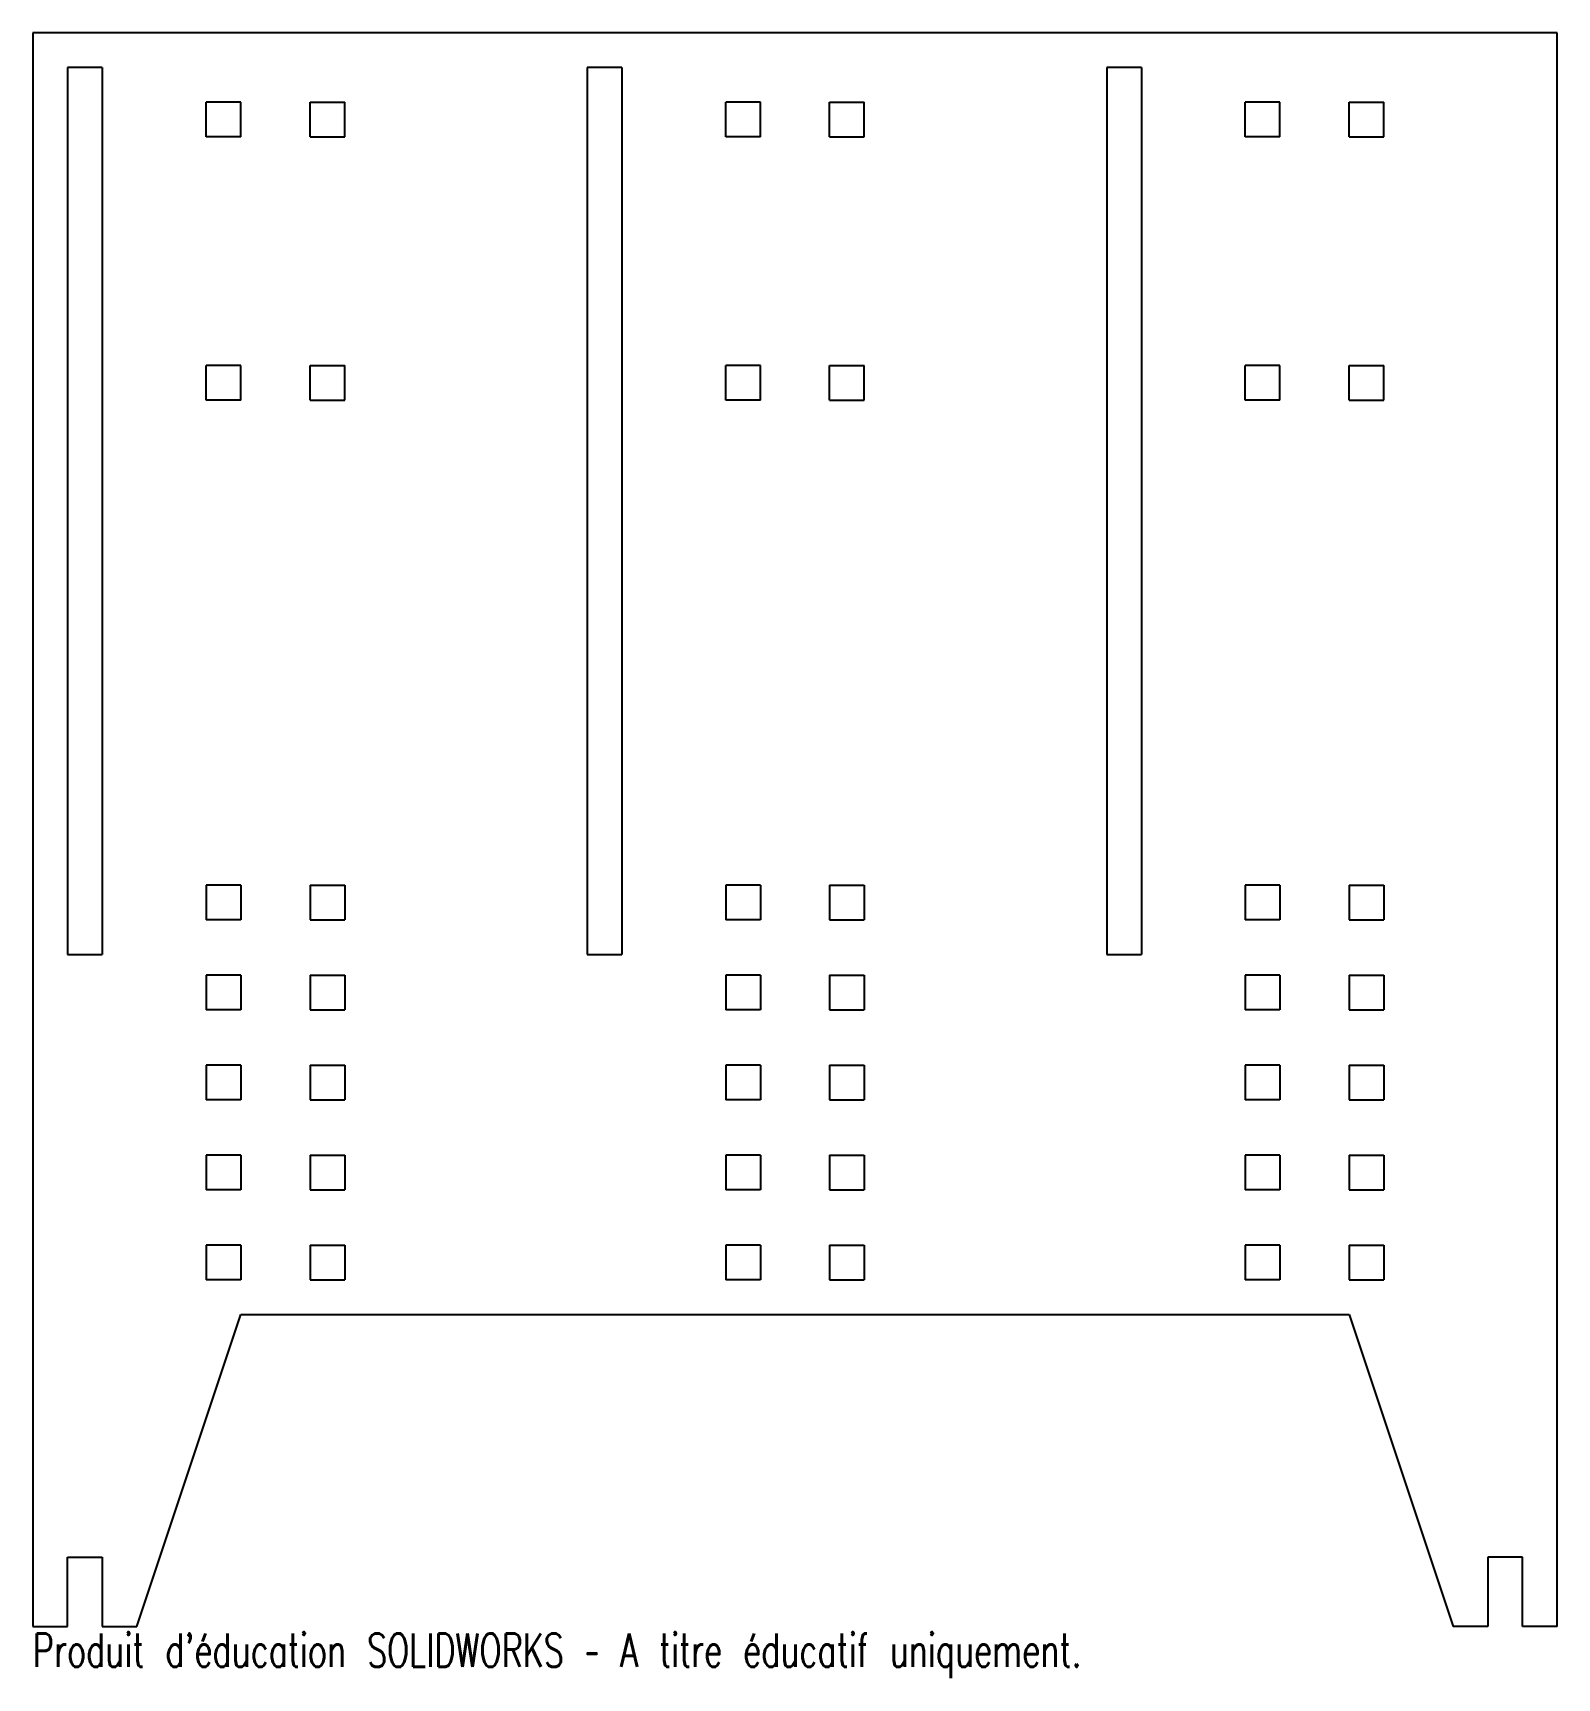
# Model space of a CAD drawing. Header units: millimetres. Extents: x -185 to 35, y -112 to 126.
import ezdxf

# ---------------------------------------------------------------- set-up
doc = ezdxf.new("R2010")
doc.units = ezdxf.units.MM
doc.styles.add('SLDTEXTSTYLE0', font='TXT', dxfattribs={"width": 0.7, "bigfont": 'bigfont'})

msp = doc.modelspace()

# ---------------------------------------------------------------- linework, layer by layer
at = {"color": 7, "linetype": 'Continuous', "lineweight": 25}
for p, q in [((35, 125.5), (-185, 125.5)), ((-185, 125.5), (-185, -104.5)), ((35, -104.5), (35, 125.5)), ((-175, 120.5), (-180, 120.5)), ((-180, 120.5), (-180, -7.5)), ((-175, 120.5), (-175, -7.5)), ((-100, 120.5), (-105, 120.5)), ((-105, 120.5), (-105, -7.5)), ((-100, 120.5), (-100, -7.5)), ((-30, 120.5), (-30, -7.5)), ((-25, 120.5), (-30, 120.5)), ((-25, 120.5), (-25, -7.5)), ((-160, 110.5), (-160, 115.5)), ((-155, 115.5), (-160, 115.5)), ((-155, 110.5), (-155, 115.5)), ((-145, 110.5), (-145, 115.5)), ((-145, 115.5), (-140, 115.5)), ((-140, 110.5), (-140, 115.5)), ((-85, 110.5), (-85, 115.5)), ((-80, 115.5), (-85, 115.5)), ((-80, 110.5), (-80, 115.5)), ((-70, 110.5), (-70, 115.5)), ((-70, 115.5), (-65, 115.5)), ((-65, 110.5), (-65, 115.5)), ((-10, 110.5), (-10, 115.5)), ((-5, 115.5), (-10, 115.5)), ((-5, 110.5), (-5, 115.5)), ((5, 110.5), (5, 115.5)), ((5, 115.5), (10, 115.5)), ((10, 110.5), (10, 115.5)), ((-155, 110.5), (-160, 110.5)), ((-145, 110.5), (-140, 110.5)), ((-80, 110.5), (-85, 110.5)), ((-70, 110.5), (-65, 110.5)), ((-5, 110.5), (-10, 110.5)), ((5, 110.5), (10, 110.5)), ((-160, 72.5), (-160, 77.5)), ((-155, 77.5), (-160, 77.5)), ((-155, 72.5), (-155, 77.5)), ((-145, 72.5), (-145, 77.5)), ((-145, 77.5), (-140, 77.5)), ((-140, 72.5), (-140, 77.5)), ((-85, 72.5), (-85, 77.5)), ((-80, 77.5), (-85, 77.5)), ((-80, 72.5), (-80, 77.5)), ((-70, 72.5), (-70, 77.5)), ((-70, 77.5), (-65, 77.5)), ((-65, 72.5), (-65, 77.5)), ((-10, 72.5), (-10, 77.5)), ((-5, 77.5), (-10, 77.5)), ((-5, 72.5), (-5, 77.5)), ((5, 72.5), (5, 77.5)), ((5, 77.5), (10, 77.5)), ((10, 72.5), (10, 77.5)), ((-155, 72.5), (-160, 72.5)), ((-145, 72.5), (-140, 72.5)), ((-80, 72.5), (-85, 72.5)), ((-70, 72.5), (-65, 72.5)), ((-5, 72.5), (-10, 72.5)), ((5, 72.5), (10, 72.5)), ((-160, 2.5), (-160, -2.5)), ((-155, 2.5), (-160, 2.5)), ((-155, 2.5), (-155, -2.5)), ((-145, 2.5), (-140, 2.5)), ((-145, 2.5), (-145, -2.5)), ((-140, 2.5), (-140, -2.5)), ((-85, 2.5), (-85, -2.5)), ((-80, 2.5), (-85, 2.5)), ((-80, 2.5), (-80, -2.5)), ((-70, 2.5), (-65, 2.5)), ((-70, 2.5), (-70, -2.5)), ((-65, 2.5), (-65, -2.5)), ((-10, 2.5), (-10, -2.5)), ((-5, 2.5), (-10, 2.5)), ((-5, 2.5), (-5, -2.5)), ((5, 2.5), (10, 2.5)), ((5, 2.5), (5, -2.5)), ((10, 2.5), (10, -2.5)), ((-155, -2.5), (-160, -2.5)), ((-145, -2.5), (-140, -2.5)), ((-80, -2.5), (-85, -2.5)), ((-70, -2.5), (-65, -2.5)), ((-5, -2.5), (-10, -2.5)), ((5, -2.5), (10, -2.5)), ((-180, -7.5), (-175, -7.5)), ((-105, -7.5), (-100, -7.5)), ((-30, -7.5), (-25, -7.5)), ((-160, -10.5), (-160, -15.5)), ((-155, -10.5), (-160, -10.5)), ((-155, -10.5), (-155, -15.5)), ((-145, -10.5), (-140, -10.5)), ((-145, -10.5), (-145, -15.5)), ((-140, -10.5), (-140, -15.5)), ((-85, -10.5), (-85, -15.5)), ((-80, -10.5), (-85, -10.5)), ((-80, -10.5), (-80, -15.5)), ((-70, -10.5), (-65, -10.5)), ((-70, -10.5), (-70, -15.5)), ((-65, -10.5), (-65, -15.5)), ((-10, -10.5), (-10, -15.5)), ((-5, -10.5), (-10, -10.5)), ((-5, -10.5), (-5, -15.5)), ((5, -10.5), (10, -10.5)), ((5, -10.5), (5, -15.5)), ((10, -10.5), (10, -15.5)), ((-155, -15.5), (-160, -15.5)), ((-145, -15.5), (-140, -15.5)), ((-80, -15.5), (-85, -15.5)), ((-70, -15.5), (-65, -15.5)), ((-5, -15.5), (-10, -15.5)), ((5, -15.5), (10, -15.5)), ((-160, -23.5), (-160, -28.5)), ((-155, -23.5), (-160, -23.5)), ((-155, -23.5), (-155, -28.5)), ((-145, -23.5), (-140, -23.5)), ((-145, -23.5), (-145, -28.5)), ((-140, -23.5), (-140, -28.5)), ((-85, -23.5), (-85, -28.5)), ((-80, -23.5), (-85, -23.5)), ((-80, -23.5), (-80, -28.5)), ((-70, -23.5), (-65, -23.5)), ((-70, -23.5), (-70, -28.5)), ((-65, -23.5), (-65, -28.5)), ((-10, -23.5), (-10, -28.5)), ((-5, -23.5), (-10, -23.5)), ((-5, -23.5), (-5, -28.5)), ((5, -23.5), (10, -23.5)), ((5, -23.5), (5, -28.5)), ((10, -23.5), (10, -28.5)), ((-155, -28.5), (-160, -28.5)), ((-145, -28.5), (-140, -28.5)), ((-80, -28.5), (-85, -28.5)), ((-70, -28.5), (-65, -28.5)), ((-5, -28.5), (-10, -28.5)), ((5, -28.5), (10, -28.5)), ((-160, -36.5), (-160, -41.5)), ((-155, -36.5), (-160, -36.5)), ((-155, -36.5), (-155, -41.5)), ((-145, -36.5), (-140, -36.5)), ((-145, -36.5), (-145, -41.5)), ((-140, -36.5), (-140, -41.5)), ((-85, -36.5), (-85, -41.5)), ((-80, -36.5), (-85, -36.5)), ((-80, -36.5), (-80, -41.5)), ((-70, -36.5), (-65, -36.5)), ((-70, -36.5), (-70, -41.5)), ((-65, -36.5), (-65, -41.5)), ((-10, -36.5), (-10, -41.5)), ((-5, -36.5), (-10, -36.5)), ((-5, -36.5), (-5, -41.5)), ((5, -36.5), (10, -36.5)), ((5, -36.5), (5, -41.5)), ((10, -36.5), (10, -41.5)), ((-155, -41.5), (-160, -41.5)), ((-145, -41.5), (-140, -41.5)), ((-80, -41.5), (-85, -41.5)), ((-70, -41.5), (-65, -41.5)), ((-5, -41.5), (-10, -41.5)), ((5, -41.5), (10, -41.5)), ((-160, -49.5), (-160, -54.5)), ((-155, -49.5), (-160, -49.5)), ((-155, -49.5), (-155, -54.5)), ((-145, -49.5), (-140, -49.5)), ((-145, -49.5), (-145, -54.5)), ((-140, -49.5), (-140, -54.5)), ((-85, -49.5), (-85, -54.5)), ((-80, -49.5), (-85, -49.5)), ((-80, -49.5), (-80, -54.5)), ((-70, -49.5), (-65, -49.5)), ((-70, -49.5), (-70, -54.5)), ((-65, -49.5), (-65, -54.5)), ((-10, -49.5), (-10, -54.5)), ((-5, -49.5), (-10, -49.5)), ((-5, -49.5), (-5, -54.5)), ((5, -49.5), (10, -49.5)), ((5, -49.5), (5, -54.5)), ((10, -49.5), (10, -54.5)), ((-155, -54.5), (-160, -54.5)), ((-145, -54.5), (-140, -54.5)), ((-80, -54.5), (-85, -54.5)), ((-70, -54.5), (-65, -54.5)), ((-5, -54.5), (-10, -54.5)), ((5, -54.5), (10, -54.5)), ((-170, -104.5), (-155, -59.5)), ((-155, -59.5), (5, -59.5)), ((5, -59.5), (20, -104.5)), ((-180, -104.5), (-180, -94.5)), ((-180, -94.5), (-175, -94.5)), ((-175, -94.5), (-175, -104.5)), ((25, -94.5), (25, -104.5)), ((30, -94.5), (25, -94.5)), ((30, -104.5), (30, -94.5)), ((-185, -104.5), (-180, -104.5)), ((-175, -104.5), (-170, -104.5)), ((25, -104.5), (20, -104.5)), ((35, -104.5), (30, -104.5))]:
    msp.add_line(p, q, dxfattribs=at)

# ---------------------------------------------------------------- texts
at = {"color": 7, "linetype": 'Continuous', "insert": (-185, -105.52), "char_height": 4.8336, "attachment_point": 1, "style": 'SLDTEXTSTYLE0'}
msp.add_mtext("Produit d'éducation SOLIDWORKS – A titre éducatif uniquement.", dxfattribs=at)

doc.saveas('drawing.dxf')
